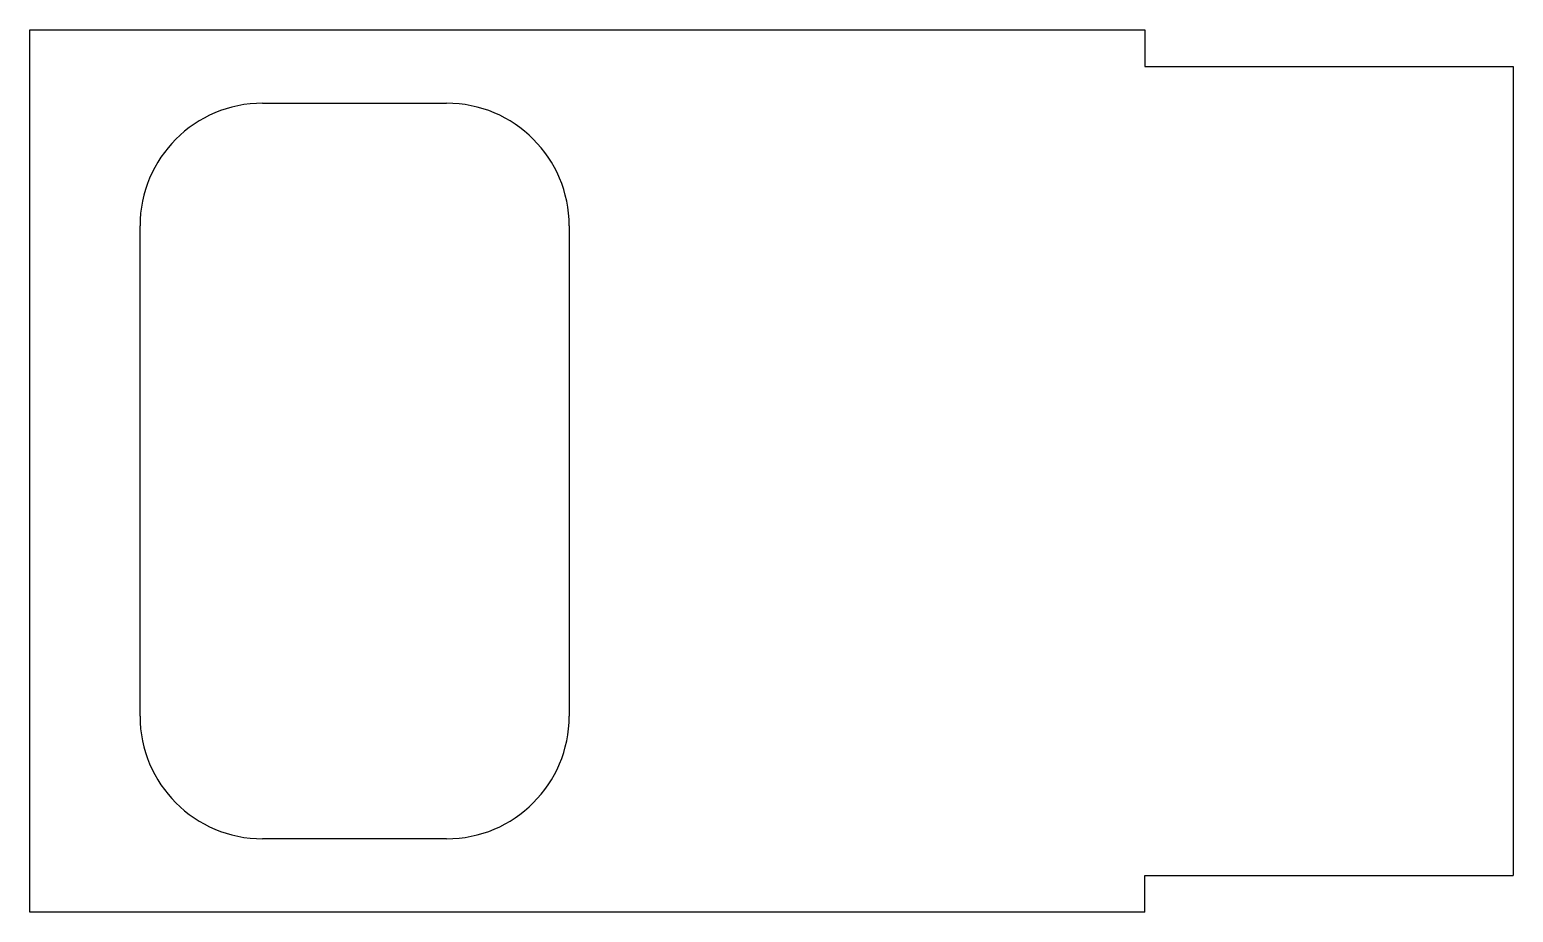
# Model space of a CAD drawing. Extents: x 229 to 350, y 119 to 191.
import ezdxf

# ---------------------------------------------------------------- set-up
doc = ezdxf.new("R2010")
doc.units = 0
doc.header["$MEASUREMENT"] = 0

msp = doc.modelspace()

# ---------------------------------------------------------------- linework, layer by layer
at = {"color": 1, "linetype": 'Continuous'}
for p, q in [((228.6672, 118.81358), (228.6672, 190.81358)), ((228.6672, 190.81358), (319.62323, 190.81358)), ((319.62323, 190.81358), (319.62323, 187.81358)), ((319.62323, 187.81358), (349.6672, 187.81358)), ((349.6672, 187.81358), (349.6672, 121.81358)), ((247.6672, 184.81358), (262.6672, 184.81358)), ((237.6672, 134.81358), (237.6672, 174.81358)), ((272.6672, 174.81358), (272.6672, 134.81358)), ((262.6672, 124.81358), (247.6672, 124.81358)), ((319.62323, 121.81358), (349.6672, 121.81358)), ((319.62323, 118.81358), (319.62323, 121.81358)), ((319.62323, 118.81358), (228.6672, 118.81358))]:
    msp.add_line(p, q, dxfattribs=at)
for centre, start, end in [((247.6672, 174.81358), 90, 180), ((262.6672, 174.81358), 0, 90), ((247.6672, 134.81358), 180, 270), ((262.6672, 134.81358), 270, 0)]:
    msp.add_arc(centre, 10, start, end, dxfattribs=at)

doc.saveas('drawing.dxf')
